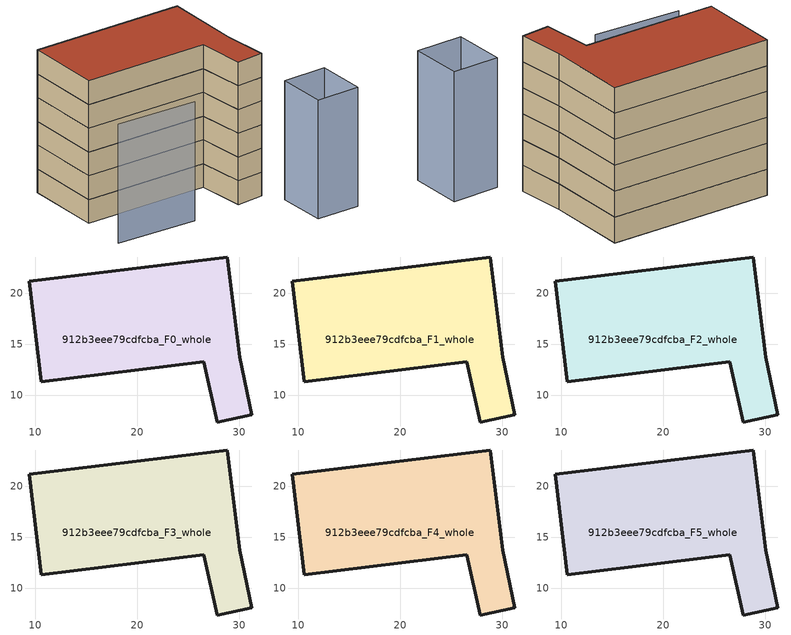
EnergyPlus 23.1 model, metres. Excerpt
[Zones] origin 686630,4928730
912b3eee79cdfcba_F0_whole
 floor ground (EU_floor_Construction): 31.25,8.11 30.04,13.71 28.82,23.57 9.37,21.2 10.58,11.33 26.52,13.28 27.85,7.38 z0
 wall outside (EU_wall_Construction): 10.58,11.33 9.37,21.2 28.82,23.57 30.04,13.71 31.25,8.11 27.85,7.38 26.52,13.28 10.58,11.33 z0:3
912b3eee79cdfcba_F1_whole
 floor to 912b3eee79cdfcba_F0_whole (EU_floor_Construction): 31.25,8.11 30.04,13.71 28.82,23.57 9.37,21.2 10.58,11.33 26.52,13.28 27.85,7.38 z3
 wall outside (EU_wall_Construction): 10.58,11.33 9.37,21.2 28.82,23.57 30.04,13.71 31.25,8.11 27.85,7.38 26.52,13.28 10.58,11.33 z3:6
912b3eee79cdfcba_F2_whole
 floor to 912b3eee79cdfcba_F1_whole (EU_floor_Construction): 31.25,8.11 30.04,13.71 28.82,23.57 9.37,21.2 10.58,11.33 26.52,13.28 27.85,7.38 z6
 wall outside (EU_wall_Construction): 10.58,11.33 9.37,21.2 28.82,23.57 30.04,13.71 31.25,8.11 27.85,7.38 26.52,13.28 10.58,11.33 z6:9
912b3eee79cdfcba_F3_whole
 floor to 912b3eee79cdfcba_F2_whole (EU_floor_Construction): 31.25,8.11 30.04,13.71 28.82,23.57 9.37,21.2 10.58,11.33 26.52,13.28 27.85,7.38 z9
 wall outside (EU_wall_Construction): 10.58,11.33 9.37,21.2 28.82,23.57 30.04,13.71 31.25,8.11 27.85,7.38 26.52,13.28 10.58,11.33 z9:12
912b3eee79cdfcba_F4_whole
 floor to 912b3eee79cdfcba_F3_whole (EU_floor_Construction): 31.25,8.11 30.04,13.71 28.82,23.57 9.37,21.2 10.58,11.33 26.52,13.28 27.85,7.38 z12
 wall outside (EU_wall_Construction): 10.58,11.33 9.37,21.2 28.82,23.57 30.04,13.71 31.25,8.11 27.85,7.38 26.52,13.28 10.58,11.33 z12:15
912b3eee79cdfcba_F5_whole
 floor to 912b3eee79cdfcba_F4_whole (EU_floor_Construction): 31.25,8.11 30.04,13.71 28.82,23.57 9.37,21.2 10.58,11.33 26.52,13.28 27.85,7.38 z15
 wall outside (EU_wall_Construction): 10.58,11.33 9.37,21.2 28.82,23.57 30.04,13.71 31.25,8.11 27.85,7.38 26.52,13.28 10.58,11.33 z15:18
 roof outside (EU_roof_Construction): 28.82,23.57 30.04,13.71 31.25,8.11 27.85,7.38 26.52,13.28 10.58,11.33 9.37,21.2 z18
shading: 11.08,5.2 21.49,6.09 / 39.55,0.53 34.02,-0.27 / 34.02,-0.27 33.12,6 / 33.12,6 38.65,6.8 / 38.65,6.8 39.55,0.53 z0:15
[Building]
EU S2 Campaign: North Axis=0; Terrain=City; Solar Distribution=FullExterior
[Site:Location]
Bologna: Latitude=44.5; Longitude=11.25; Time Zone=1; Elevation=37
[SizingPeriod:WeatherFileDays]
AnnualSizingPeriod: Begin Month=1; Begin Day of Month=1; End Month=12; End Day of Month=31; Day of Week for Start Day=Monday; Use Weather File Daylight Saving Period=No; Use Weather File Rain and Snow Indicators=No
[MATERIAL]
EU_InternalMass_Material: Roughness=MediumRough; Thickness=0.1; Conductivity=1; Density=1800; Specific Heat=900; Thermal Absorptance=0.9; Solar Absorptance=0.7; Visible Absorptance=0.7
[MATERIAL:NOMASS] Roughness=MediumRough; Thermal Absorptance=0.9; Solar Absorptance=0.7; Visible Absorptance=0.7
Name | Thermal Resistance
EU_wall_NoMass | 0.905828
EU_roof_NoMass | 0.37593
EU_floor_NoMass | 0.67114
[CONSTRUCTION]
EU_wall_Construction: EU_wall_NoMass
EU_roof_Construction: EU_roof_NoMass
EU_floor_Construction: EU_floor_NoMass
EU_InternalMass_Construction: EU_InternalMass_Material
[ZONE] Type=1; Multiplier=1; Ceiling Height=autocalculate; Volume=646.307; Floor Area=autocalculate; Part of Total Floor Area=Yes
912b3eee79cdfcba_F0_whole; 912b3eee79cdfcba_F1_whole; 912b3eee79cdfcba_F2_whole; 912b3eee79cdfcba_F3_whole; 912b3eee79cdfcba_F4_whole; 912b3eee79cdfcba_F5_whole
[INTERNALMASS] Construction=EU_InternalMass_Construction; Surface Area=215.436
Name | Zone or ZoneList
912b3eee79cdfcba_F0_whole_EU_InternalMass | 912b3eee79cdfcba_F0_whole
912b3eee79cdfcba_F1_whole_EU_InternalMass | 912b3eee79cdfcba_F1_whole
912b3eee79cdfcba_F2_whole_EU_InternalMass | 912b3eee79cdfcba_F2_whole
912b3eee79cdfcba_F3_whole_EU_InternalMass | 912b3eee79cdfcba_F3_whole
912b3eee79cdfcba_F4_whole_EU_InternalMass | 912b3eee79cdfcba_F4_whole
912b3eee79cdfcba_F5_whole_EU_InternalMass | 912b3eee79cdfcba_F5_whole
[OTHEREQUIPMENT] Fuel Type=Electricity; Design Level Calculation Method=Watts/Area; Power per Zone Floor Area=1; Fraction Latent=0; Fraction Radiant=0; Fraction Lost=0; Carbon Dioxide Generation Rate=0; EndUse Subcategory=EU_Step8_InternalGains
Name | Zone or ZoneList or Space or SpaceList | Schedule
EU_Step8_InternalGain_912b3eee79cdfcba_F0_whole_f000 | 912b3eee79cdfcba_F0_whole | EU_Step8_GainSchedule_912b3eee79cdfcba_F0_whole_f000
EU_Step8_InternalGain_912b3eee79cdfcba_F1_whole_f000 | 912b3eee79cdfcba_F1_whole | EU_Step8_GainSchedule_912b3eee79cdfcba_F1_whole_f000
EU_Step8_InternalGain_912b3eee79cdfcba_F2_whole_f000 | 912b3eee79cdfcba_F2_whole | EU_Step8_GainSchedule_912b3eee79cdfcba_F2_whole_f000
EU_Step8_InternalGain_912b3eee79cdfcba_F3_whole_f000 | 912b3eee79cdfcba_F3_whole | EU_Step8_GainSchedule_912b3eee79cdfcba_F3_whole_f000
EU_Step8_InternalGain_912b3eee79cdfcba_F4_whole_f000 | 912b3eee79cdfcba_F4_whole | EU_Step8_GainSchedule_912b3eee79cdfcba_F4_whole_f000
EU_Step8_InternalGain_912b3eee79cdfcba_F5_whole_f000 | 912b3eee79cdfcba_F5_whole | EU_Step8_GainSchedule_912b3eee79cdfcba_F5_whole_f000
[ZONEVENTILATION:DESIGNFLOWRATE] Schedule=EU_AlwaysOn; Design Flow Rate Calculation Method=AirChanges/Hour; Air Changes per Hour=0.73129; Ventilation Type=Natural; Fan Pressure Rise=0; Fan Total Efficiency=1; Constant Term Coefficient=1; Temperature Term Coefficient=0; Velocity Term Coefficient=0; Velocity Squared Term Coefficient=0; Minimum Indoor Temperature=-100; Maximum Indoor Temperature=100; Delta Temperature=-100; Minimum Outdoor Temperature=-100; Maximum Outdoor Temperature=100; Maximum Wind Speed=40
Name | Zone or ZoneList or Space or SpaceList
EU_ConstantAir_912b3eee79cdfcba_F0_whole | 912b3eee79cdfcba_F0_whole
EU_ConstantAir_912b3eee79cdfcba_F1_whole | 912b3eee79cdfcba_F1_whole
EU_ConstantAir_912b3eee79cdfcba_F2_whole | 912b3eee79cdfcba_F2_whole
EU_ConstantAir_912b3eee79cdfcba_F3_whole | 912b3eee79cdfcba_F3_whole
EU_ConstantAir_912b3eee79cdfcba_F4_whole | 912b3eee79cdfcba_F4_whole
EU_ConstantAir_912b3eee79cdfcba_F5_whole | 912b3eee79cdfcba_F5_whole
[HVACTEMPLATE:THERMOSTAT] Constant Heating Setpoint=20; Constant Cooling Setpoint=50
EU_HeatOnly_912b3eee79cdfcba_F0_whole; EU_HeatOnly_912b3eee79cdfcba_F1_whole; EU_HeatOnly_912b3eee79cdfcba_F2_whole; EU_HeatOnly_912b3eee79cdfcba_F3_whole; EU_HeatOnly_912b3eee79cdfcba_F4_whole; EU_HeatOnly_912b3eee79cdfcba_F5_whole
[HVACTEMPLATE:ZONE:IDEALLOADSAIRSYSTEM] System Availability Schedule=EU_AlwaysOn; Maximum Heating Supply Air Temperature=50; Minimum Cooling Supply Air Temperature=13; Maximum Heating Supply Air Humidity Ratio=0.0156; Minimum Cooling Supply Air Humidity Ratio=0.0077; Heating Limit=NoLimit; Cooling Limit=NoLimit; Heating Availability Schedule=EU_AlwaysOn; Cooling Availability Schedule=EU_CoolingOff; Dehumidification Control Type=ConstantSensibleHeatRatio; Cooling Sensible Heat Ratio=0.7; Dehumidification Setpoint=60; Humidification Control Type=None; Humidification Setpoint=30; Outdoor Air Method=None; Outdoor Air Flow Rate per Person=0.00944; Outdoor Air Flow Rate per Zone Floor Area=0; Outdoor Air Flow Rate per Zone=0; Demand Controlled Ventilation Type=None; Outdoor Air Economizer Type=NoEconomizer; Heat Recovery Type=None; Sensible Heat Recovery Effectiveness=0.7; Latent Heat Recovery Effectiveness=0.65
Name | Template Thermostat
912b3eee79cdfcba_F0_whole | EU_HeatOnly_912b3eee79cdfcba_F0_whole
912b3eee79cdfcba_F1_whole | EU_HeatOnly_912b3eee79cdfcba_F1_whole
912b3eee79cdfcba_F2_whole | EU_HeatOnly_912b3eee79cdfcba_F2_whole
912b3eee79cdfcba_F3_whole | EU_HeatOnly_912b3eee79cdfcba_F3_whole
912b3eee79cdfcba_F4_whole | EU_HeatOnly_912b3eee79cdfcba_F4_whole
912b3eee79cdfcba_F5_whole | EU_HeatOnly_912b3eee79cdfcba_F5_whole
[SIZING:ZONE] Zone Cooling Design Supply Air Temperature Input Method=SupplyAirTemperature; Zone Cooling Design Supply Air Temperature=13; Zone Heating Design Supply Air Temperature Input Method=SupplyAirTemperature; Zone Heating Design Supply Air Temperature=50; Zone Cooling Design Supply Air Humidity Ratio=0.008; Zone Heating Design Supply Air Humidity Ratio=0.008; Cooling Design Air Flow Method=DesignDay; Cooling Design Air Flow Rate=0; Cooling Minimum Air Flow per Zone Floor Area=0.000762; Cooling Minimum Air Flow=0; Cooling Minimum Air Flow Fraction=0.2; Heating Design Air Flow Method=DesignDay; Heating Design Air Flow Rate=0; Heating Maximum Air Flow per Zone Floor Area=0.002032; Heating Maximum Air Flow=0.141576; Heating Maximum Air Flow Fraction=0.3; Account for Dedicated Outdoor Air System=No; Dedicated Outdoor Air System Control Strategy=NeutralSupplyAir; Dedicated Outdoor Air Low Setpoint Temperature for Design=autosize; Dedicated Outdoor Air High Setpoint Temperature for Design=autosize; Zone Load Sizing Method=Sensible Load Only No Latent Load; Zone Latent Cooling Design Supply Air Humidity Ratio Input Method=HumidityRatioDifference; Zone Cooling Design Supply Air Humidity Ratio Difference=0.005; Zone Latent Heating Design Supply Air Humidity Ratio Input Method=HumidityRatioDifference; Zone Humidification Design Supply Air Humidity Ratio Difference=0.005
912b3eee79cdfcba_F0_whole; 912b3eee79cdfcba_F1_whole; 912b3eee79cdfcba_F2_whole; 912b3eee79cdfcba_F3_whole; 912b3eee79cdfcba_F4_whole; 912b3eee79cdfcba_F5_whole
[SCHEDULE:CONSTANT]
Name | Hourly Value
EU_AlwaysOn | 1
EU_CoolingOff | 0
[SCHEDULE:FILE] Column Number=1; Rows to Skip at Top=0; Number of Hours of Data=8760; Column Separator=Comma; Interpolate to Timestep=No; Minutes per Item=60; Adjust Schedule for Daylight Savings=Yes
Name | File
EU_Step8_GainSchedule_912b3eee79cdfcba_F0_whole_f000 | ../../schedules/912b3eee79cdfcba/912b3eee79cdfcba_F0_whole_f000_gain.csv
EU_Step8_GainSchedule_912b3eee79cdfcba_F1_whole_f000 | ../../schedules/912b3eee79cdfcba/912b3eee79cdfcba_F1_whole_f000_gain.csv
EU_Step8_GainSchedule_912b3eee79cdfcba_F2_whole_f000 | ../../schedules/912b3eee79cdfcba/912b3eee79cdfcba_F2_whole_f000_gain.csv
EU_Step8_GainSchedule_912b3eee79cdfcba_F3_whole_f000 | ../../schedules/912b3eee79cdfcba/912b3eee79cdfcba_F3_whole_f000_gain.csv
EU_Step8_GainSchedule_912b3eee79cdfcba_F4_whole_f000 | ../../schedules/912b3eee79cdfcba/912b3eee79cdfcba_F4_whole_f000_gain.csv
EU_Step8_GainSchedule_912b3eee79cdfcba_F5_whole_f000 | ../../schedules/912b3eee79cdfcba/912b3eee79cdfcba_F5_whole_f000_gain.csv
